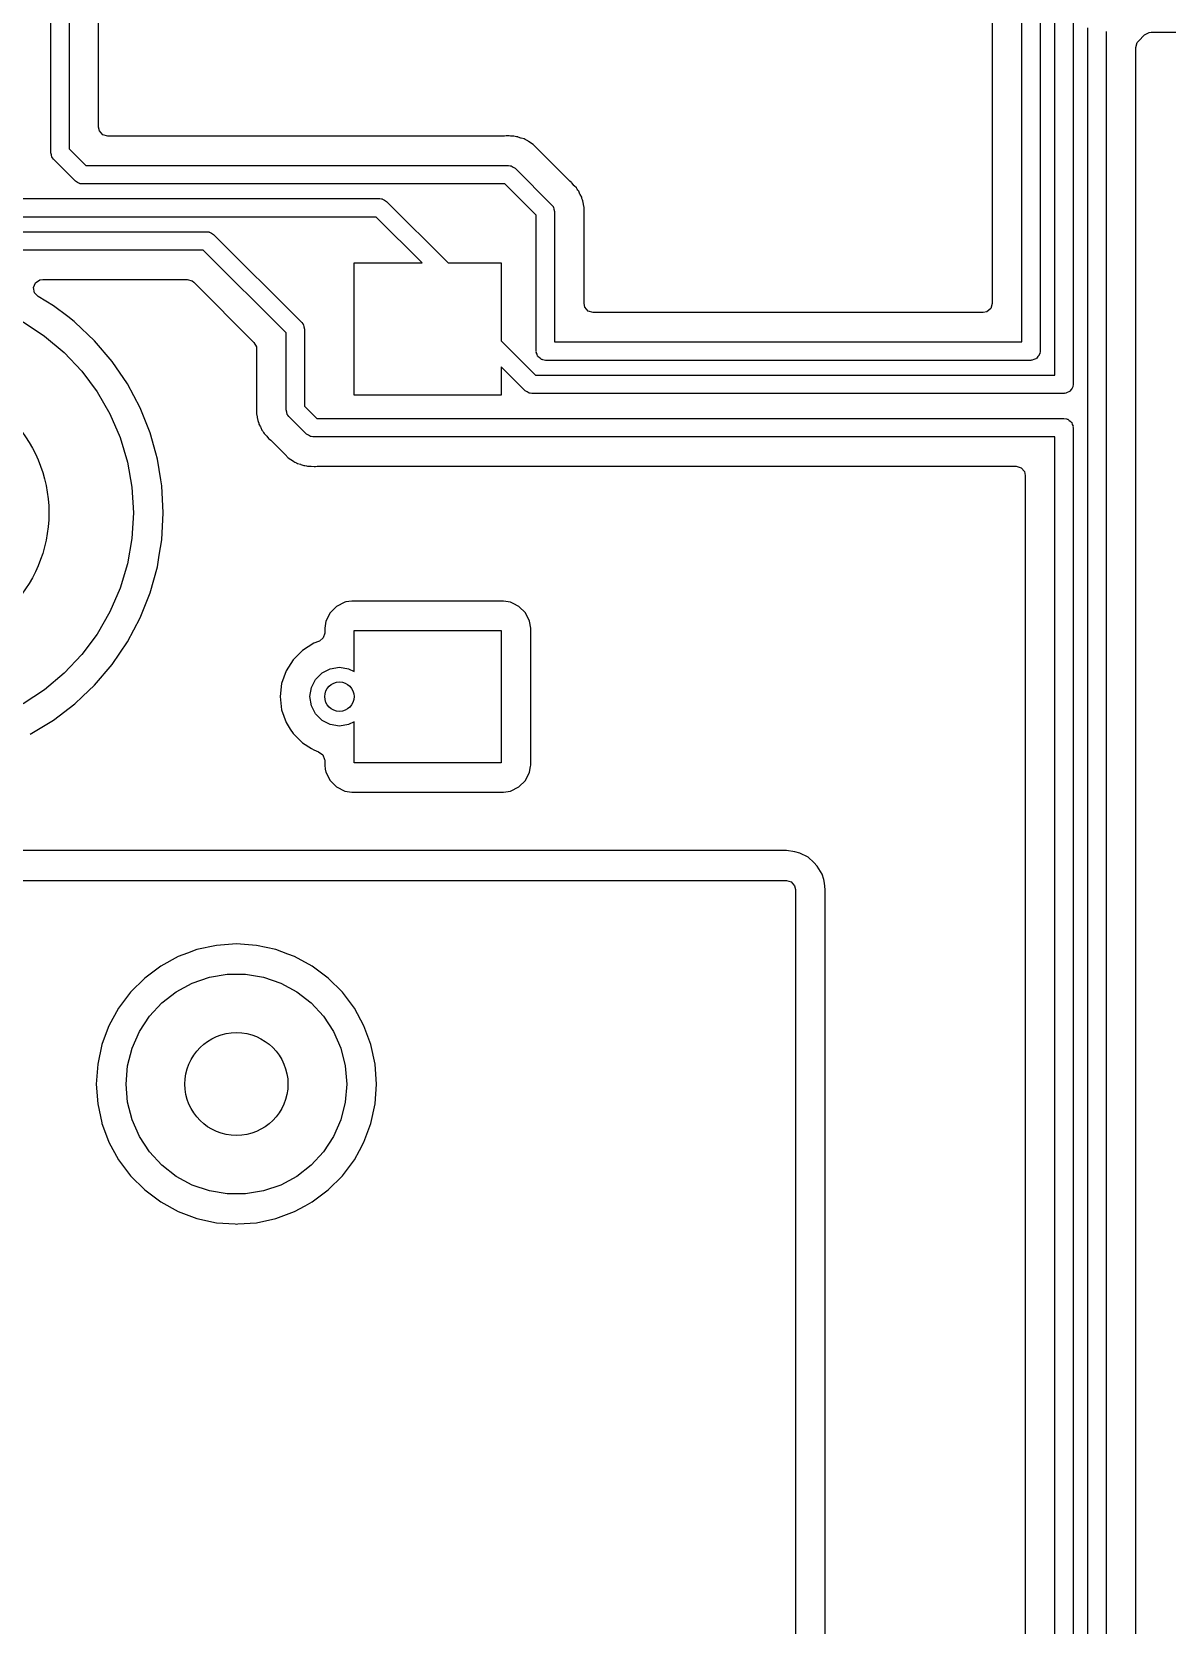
# Model space of a CAD drawing. Extents: x 0.71 to 7.56, y -5.16 to -0.79.
# Drawn here: x 1.245 to 1.852, y -3.234 to -2.38 of the extents above; entities that cross this region are included whole.
import ezdxf

# ---------------------------------------------------------------- set-up
doc = ezdxf.new("R2010")
doc.units = 0
doc.header["$MEASUREMENT"] = 0
doc.layers.add('BLACK', color=7, linetype='CONTINUOUS')

msp = doc.modelspace()

# ---------------------------------------------------------------- linework, layer by layer
at = {"layer": 'BLACK', "linetype": 'CONTINUOUS'}
for p, q in [((1.25492, -2.44488), (1.25492, -2.2692)), ((1.26476, -2.26716), (1.26476, -2.44284)), ((1.28053, -2.43112), (1.28053, -2.26751)), ((1.75884, -2.36043), (1.75884, -2.52561)), ((1.77461, -2.54626), (1.77461, -2.36328)), ((1.78445, -2.36392), (1.78445, -2.55118)), ((1.79232, -2.56398), (1.79232, -2.37061)), ((1.80217, -2.37265), (1.80217, -2.5689)), ((1.81004, -3.91392), (1.81004, -2.37795)), ((1.81988, -2.37999), (1.81988, -3.91596)), ((1.84041, -2.38176), (1.84282, -2.38045)), ((1.84282, -2.38045), (1.84386, -2.38033)), ((1.84386, -2.38033), (2.15527, -2.38033)), ((1.83565, -2.38854), (1.83642, -2.38591)), ((1.83565, -3.79531), (1.83565, -2.38854)), ((1.83642, -2.38591), (1.83708, -2.38509)), ((1.83708, -2.38509), (1.84041, -2.38176)), ((1.28097, -2.43315), (1.28053, -2.43112)), ((1.28277, -2.43523), (1.28097, -2.43315)), ((1.28541, -2.436), (1.28277, -2.43523)), ((1.49781, -2.436), (1.28541, -2.436)), ((1.49864, -2.43593), (1.49781, -2.436)), ((1.49892, -2.43588), (1.49864, -2.43593)), ((1.49929, -2.43582), (1.49892, -2.43588)), ((1.50023, -2.43592), (1.49929, -2.43582)), ((1.49929, -2.43582), (1.49929, -2.43582)), ((1.50094, -2.43599), (1.50023, -2.43592)), ((1.50119, -2.436), (1.50094, -2.43599)), ((1.50284, -2.436), (1.50119, -2.436)), ((1.50347, -2.43618), (1.50284, -2.436)), ((1.50284, -2.436), (1.50284, -2.436)), ((1.50429, -2.43634), (1.50347, -2.43618)), ((1.50494, -2.4364), (1.50429, -2.43634)), ((1.50516, -2.43649), (1.50494, -2.4364)), ((1.50494, -2.4364), (1.50494, -2.4364)), ((1.50494, -2.4364), (1.50494, -2.4364)), ((1.50649, -2.43701), (1.50516, -2.43649)), ((1.50672, -2.43709), (1.50649, -2.43701)), ((1.50832, -2.43754), (1.50672, -2.43709)), ((1.50888, -2.43788), (1.50832, -2.43754)), ((1.50963, -2.43825), (1.50888, -2.43788)), ((1.5099, -2.43836), (1.50963, -2.43825)), ((1.51024, -2.43849), (1.5099, -2.43836)), ((1.51071, -2.43885), (1.51024, -2.43849)), ((1.51156, -2.43949), (1.51071, -2.43885)), ((1.51176, -2.43963), (1.51156, -2.43949)), ((1.51318, -2.44049), (1.51176, -2.43963)), ((1.51488, -2.44231), (1.51318, -2.44049)), ((1.25526, -2.44605), (1.25492, -2.44488)), ((1.25552, -2.44724), (1.25526, -2.44605)), ((1.25567, -2.44744), (1.25552, -2.44724)), ((1.2557, -2.44754), (1.25567, -2.44744)), ((1.25584, -2.44766), (1.2557, -2.44754)), ((1.25636, -2.44836), (1.25584, -2.44766)), ((1.26817, -2.46017), (1.25636, -2.44836)), ((1.26476, -2.44284), (1.27369, -2.45177)), ((1.53277, -2.4602), (1.51488, -2.44231)), ((1.27369, -2.45177), (1.5, -2.45177)), ((1.5, -2.45177), (1.50087, -2.4519)), ((1.50087, -2.4519), (1.50105, -2.45188)), ((1.50105, -2.45188), (1.50114, -2.45194)), ((1.50114, -2.45194), (1.50139, -2.45197)), ((1.50139, -2.45197), (1.50241, -2.45263)), ((1.50241, -2.45263), (1.50348, -2.45321)), ((1.50348, -2.45321), (1.52316, -2.4729)), ((1.26924, -2.46076), (1.26817, -2.46017)), ((1.27027, -2.46141), (1.26924, -2.46076)), ((1.27051, -2.46145), (1.27027, -2.46141)), ((1.27061, -2.4615), (1.27051, -2.46145)), ((1.27078, -2.46149), (1.27061, -2.4615)), ((1.27165, -2.46161), (1.27078, -2.46149)), ((1.49796, -2.46161), (1.27165, -2.46161)), ((1.51476, -2.47842), (1.49796, -2.46161)), ((1.5334, -2.46074), (1.53277, -2.4602)), ((1.53369, -2.46094), (1.5334, -2.46074)), ((1.53394, -2.46112), (1.53369, -2.46094)), ((1.53499, -2.4624), (1.53394, -2.46112)), ((1.53515, -2.46259), (1.53499, -2.4624)), ((1.53633, -2.46376), (1.53515, -2.46259)), ((1.53665, -2.46433), (1.53633, -2.46376)), ((1.53633, -2.46376), (1.53633, -2.46376)), ((1.53711, -2.46502), (1.53665, -2.46433)), ((1.53753, -2.46553), (1.53711, -2.46502)), ((1.53819, -2.46705), (1.53753, -2.46553)), ((1.53753, -2.46553), (1.53753, -2.46553)), ((0.970472, -2.46949), (1.4311, -2.46949)), ((1.4311, -2.46949), (1.43197, -2.46961)), ((1.43197, -2.46961), (1.43215, -2.4696)), ((1.43215, -2.4696), (1.43224, -2.46965)), ((1.43224, -2.46965), (1.43249, -2.46969)), ((1.43249, -2.46969), (1.43351, -2.47035)), ((1.43351, -2.47035), (1.43458, -2.47093)), ((1.43458, -2.47093), (1.46759, -2.50394)), ((1.52316, -2.4729), (1.52369, -2.4736)), ((1.52369, -2.4736), (1.52383, -2.47372)), ((1.52383, -2.47372), (1.52386, -2.47382)), ((1.52386, -2.47382), (1.524, -2.47402)), ((1.524, -2.47402), (1.52426, -2.47521)), ((1.5383, -2.46727), (1.53819, -2.46705)), ((1.53911, -2.46872), (1.5383, -2.46727)), ((1.53927, -2.46935), (1.53911, -2.46872)), ((1.53911, -2.46872), (1.53911, -2.46872)), ((1.53953, -2.47014), (1.53927, -2.46935)), ((1.53979, -2.47074), (1.53953, -2.47014)), ((1.54002, -2.47239), (1.53979, -2.47074)), ((1.54007, -2.47263), (1.54002, -2.47239)), ((1.54046, -2.47424), (1.54007, -2.47263)), ((1.54039, -2.47618), (1.54046, -2.47424)), ((1.42906, -2.47933), (0.972511, -2.47933)), ((1.45367, -2.50394), (1.42906, -2.47933)), ((1.51476, -2.55118), (1.51476, -2.47842)), ((1.52426, -2.47521), (1.52461, -2.47638)), ((1.52461, -2.47638), (1.52461, -2.54626)), ((1.54037, -2.47673), (1.54039, -2.47618)), ((1.54037, -2.52561), (1.54037, -2.47673)), ((0.992126, -2.4872), (1.33858, -2.4872)), ((1.33858, -2.4872), (1.33945, -2.48733)), ((1.33945, -2.48733), (1.33963, -2.48732)), ((1.33963, -2.48732), (1.33972, -2.48737)), ((1.33972, -2.48737), (1.33997, -2.4874)), ((1.33997, -2.4874), (1.34099, -2.48806)), ((1.34099, -2.48806), (1.34206, -2.48865)), ((1.34206, -2.48865), (1.38931, -2.53589)), ((1.33654, -2.49705), (0.994164, -2.49705)), ((1.38091, -2.54141), (1.33654, -2.49705)), ((1.41732, -2.5748), (1.41732, -2.50394)), ((1.41732, -2.50394), (1.45367, -2.50394)), ((1.46759, -2.50394), (1.49606, -2.50394)), ((1.49606, -2.50394), (1.49606, -2.54565)), ((1.24579, -2.51715), (1.24686, -2.51461)), ((1.24627, -2.51986), (1.24579, -2.51715)), ((1.24686, -2.51461), (1.24913, -2.51306)), ((1.24913, -2.51306), (1.25064, -2.51281)), ((1.25064, -2.51281), (1.32799, -2.51281)), ((1.32799, -2.51281), (1.33063, -2.51359)), ((1.33063, -2.51359), (1.33144, -2.51424)), ((1.33144, -2.51424), (1.36371, -2.54651)), ((1.24813, -2.52188), (1.24627, -2.51986)), ((1.25634, -2.52682), (1.24813, -2.52188)), ((1.54082, -2.52764), (1.54037, -2.52561)), ((1.75884, -2.52561), (1.75806, -2.52825)), ((1.26401, -2.53265), (1.25634, -2.52682)), ((1.2674, -2.53523), (1.26401, -2.53265)), ((1.54262, -2.52972), (1.54082, -2.52764)), ((1.54526, -2.53049), (1.54262, -2.52972)), ((1.75396, -2.53049), (1.54526, -2.53049)), ((1.75598, -2.53005), (1.75396, -2.53049)), ((1.75806, -2.52825), (1.75598, -2.53005)), ((1.24016, -2.53551), (1.25163, -2.54306)), ((1.2679, -2.53561), (1.2674, -2.53523)), ((1.27844, -2.54559), (1.2679, -2.53561)), ((1.38091, -2.58268), (1.38091, -2.54141)), ((1.38931, -2.53589), (1.38983, -2.53659)), ((1.38983, -2.53659), (1.38997, -2.53671)), ((1.38997, -2.53671), (1.39, -2.53681)), ((1.39, -2.53681), (1.39015, -2.53701)), ((1.39015, -2.53701), (1.3904, -2.5382)), ((1.3904, -2.5382), (1.39075, -2.53937)), ((1.39075, -2.53937), (1.39075, -2.58064)), ((1.25163, -2.54306), (1.26215, -2.55188)), ((1.28784, -2.55666), (1.27844, -2.54559)), ((1.36371, -2.54651), (1.36503, -2.54892)), ((1.36503, -2.54892), (1.36514, -2.54996)), ((1.36514, -2.54996), (1.36514, -2.58232)), ((1.49606, -2.54565), (1.51439, -2.56398)), ((1.51486, -2.55153), (1.51476, -2.55118)), ((1.52461, -2.54626), (1.77461, -2.54626)), ((1.78445, -2.55118), (1.78425, -2.55257)), ((1.26215, -2.55188), (1.27158, -2.56188)), ((1.29599, -2.56867), (1.28784, -2.55666)), ((1.50887, -2.57238), (1.49606, -2.55957)), ((1.49606, -2.55957), (1.49606, -2.5748)), ((1.51481, -2.55188), (1.51486, -2.55153)), ((1.51525, -2.55284), (1.51481, -2.55188)), ((1.51554, -2.55384), (1.51525, -2.55284)), ((1.51582, -2.55408), (1.51554, -2.55384)), ((1.51597, -2.5544), (1.51582, -2.55408)), ((1.51685, -2.55497), (1.51597, -2.5544)), ((1.51764, -2.55566), (1.51685, -2.55497)), ((1.518, -2.55571), (1.51764, -2.55566)), ((1.5183, -2.5559), (1.518, -2.55571)), ((1.51969, -2.5561), (1.5183, -2.5559)), ((1.77953, -2.5561), (1.51969, -2.5561)), ((1.77987, -2.556), (1.77953, -2.5561)), ((1.78023, -2.55605), (1.77987, -2.556)), ((1.78118, -2.55562), (1.78023, -2.55605)), ((1.78219, -2.55532), (1.78118, -2.55562)), ((1.78242, -2.55505), (1.78219, -2.55532)), ((1.78275, -2.5549), (1.78242, -2.55505)), ((1.78332, -2.55402), (1.78275, -2.5549)), ((1.784, -2.55323), (1.78332, -2.55402)), ((1.78406, -2.55287), (1.784, -2.55323)), ((1.78425, -2.55257), (1.78406, -2.55287)), ((1.27158, -2.56188), (1.27978, -2.57289)), ((1.51439, -2.56398), (1.79232, -2.56398)), ((1.27978, -2.57289), (1.28665, -2.58479)), ((1.30279, -2.5815), (1.29599, -2.56867)), ((1.49606, -2.5748), (1.41732, -2.5748)), ((1.50994, -2.57296), (1.50887, -2.57238)), ((1.51096, -2.57362), (1.50994, -2.57296)), ((1.51121, -2.57365), (1.51096, -2.57362)), ((1.5113, -2.57371), (1.51121, -2.57365)), ((1.51148, -2.57369), (1.5113, -2.57371)), ((1.51235, -2.57382), (1.51148, -2.57369)), ((1.79724, -2.57382), (1.51235, -2.57382)), ((1.79759, -2.57372), (1.79724, -2.57382)), ((1.79794, -2.57377), (1.79759, -2.57372)), ((1.7989, -2.57333), (1.79794, -2.57377)), ((1.7999, -2.57304), (1.7989, -2.57333)), ((1.80014, -2.57277), (1.7999, -2.57304)), ((1.80047, -2.57262), (1.80014, -2.57277)), ((1.80103, -2.57173), (1.80047, -2.57262)), ((1.80172, -2.57094), (1.80103, -2.57173)), ((1.80177, -2.57059), (1.80172, -2.57094)), ((1.80197, -2.57028), (1.80177, -2.57059)), ((1.80217, -2.5689), (1.80197, -2.57028)), ((1.28665, -2.58479), (1.29209, -2.5974)), ((1.30816, -2.59499), (1.30279, -2.5815)), ((1.36514, -2.58232), (1.36505, -2.58481)), ((1.36505, -2.58481), (1.36545, -2.58642)), ((1.38125, -2.58385), (1.38091, -2.58268)), ((1.38151, -2.58504), (1.38125, -2.58385)), ((1.38166, -2.58523), (1.38151, -2.58504)), ((1.38169, -2.58534), (1.38166, -2.58523)), ((1.38182, -2.58545), (1.38169, -2.58534)), ((1.38235, -2.58616), (1.38182, -2.58545)), ((1.39075, -2.58064), (1.39731, -2.5872)), ((1.36545, -2.58642), (1.36549, -2.58667)), ((1.36549, -2.58667), (1.36572, -2.58831)), ((1.36572, -2.58831), (1.36598, -2.58891)), ((1.36598, -2.58891), (1.36624, -2.5897)), ((1.36624, -2.5897), (1.3664, -2.59034)), ((1.3664, -2.59034), (1.3664, -2.59034)), ((1.3664, -2.59034), (1.36721, -2.59178)), ((1.36721, -2.59178), (1.36732, -2.59201)), ((1.36732, -2.59201), (1.36798, -2.59353)), ((1.36798, -2.59353), (1.3684, -2.59404)), ((1.3684, -2.59404), (1.36887, -2.59472)), ((1.3918, -2.59561), (1.38235, -2.58616)), ((1.39731, -2.5872), (1.79724, -2.5872)), ((1.79724, -2.5872), (1.79863, -2.5874)), ((1.79863, -2.5874), (1.79893, -2.5876)), ((1.79893, -2.5876), (1.79929, -2.58765)), ((1.79929, -2.58765), (1.80008, -2.58834)), ((1.80008, -2.58834), (1.80096, -2.5889)), ((1.80096, -2.5889), (1.80111, -2.58923)), ((1.80111, -2.58923), (1.80138, -2.58947)), ((1.80138, -2.58947), (1.80168, -2.59047)), ((1.80168, -2.59047), (1.80212, -2.59143)), ((1.80212, -2.59143), (1.80206, -2.59178)), ((1.80206, -2.59178), (1.80217, -2.59213)), ((1.80217, -2.59213), (1.80217, -3.89331)), ((1.29209, -2.5974), (1.29603, -2.61056)), ((1.31117, -2.60584), (1.30816, -2.59499)), ((1.30816, -2.59499), (1.30816, -2.59499)), ((1.30816, -2.59499), (1.30816, -2.59499)), ((1.30816, -2.59499), (1.30816, -2.59499)), ((1.36887, -2.59472), (1.36919, -2.5953)), ((1.36919, -2.5953), (1.37036, -2.59647)), ((1.37036, -2.59647), (1.37053, -2.59665)), ((1.37053, -2.59665), (1.37157, -2.59794)), ((1.37157, -2.59794), (1.37157, -2.59794)), ((1.37157, -2.59794), (1.37157, -2.59794)), ((1.37157, -2.59794), (1.37211, -2.59832)), ((1.37211, -2.59832), (1.37274, -2.59885)), ((1.37274, -2.59885), (1.37677, -2.60288)), ((1.39286, -2.59619), (1.3918, -2.59561)), ((1.39389, -2.59685), (1.39286, -2.59619)), ((1.39414, -2.59688), (1.39389, -2.59685)), ((1.39423, -2.59693), (1.39414, -2.59688)), ((1.39441, -2.59692), (1.39423, -2.59693)), ((1.39528, -2.59705), (1.39441, -2.59692)), ((1.79232, -2.59705), (1.39528, -2.59705)), ((1.79232, -3.89117), (1.79232, -2.59705)), ((1.29603, -2.61056), (1.29841, -2.62408)), ((1.31204, -2.60897), (1.31117, -2.60584)), ((1.31387, -2.6201), (1.31204, -2.60897)), ((1.31204, -2.60897), (1.31204, -2.60897)), ((1.31204, -2.60897), (1.31204, -2.60897)), ((1.37677, -2.60288), (1.3804, -2.60651)), ((1.3804, -2.60651), (1.3821, -2.60833)), ((1.3821, -2.60833), (1.38351, -2.60919)), ((1.38351, -2.60919), (1.38372, -2.60933)), ((1.38372, -2.60933), (1.38504, -2.61033)), ((1.38504, -2.61033), (1.38565, -2.61057)), ((1.38565, -2.61057), (1.3864, -2.61094)), ((1.3864, -2.61094), (1.38696, -2.61128)), ((1.38696, -2.61128), (1.38696, -2.61128)), ((1.38696, -2.61128), (1.38696, -2.61128)), ((1.38696, -2.61128), (1.38855, -2.61173)), ((1.38855, -2.61173), (1.38879, -2.61181)), ((1.38879, -2.61181), (1.39033, -2.61242)), ((1.39033, -2.61242), (1.39055, -2.61244)), ((1.39055, -2.61244), (1.39098, -2.61248)), ((1.39098, -2.61248), (1.3918, -2.61264)), ((1.3918, -2.61264), (1.39243, -2.61281)), ((1.39243, -2.61281), (1.39409, -2.61281)), ((1.39409, -2.61281), (1.39434, -2.61283)), ((1.39434, -2.61283), (1.39599, -2.613)), ((1.39599, -2.613), (1.39663, -2.61289)), ((1.39663, -2.61289), (1.39746, -2.61281)), ((1.39746, -2.61281), (1.77167, -2.61281)), ((1.77167, -2.61281), (1.77431, -2.61359)), ((1.77431, -2.61359), (1.77611, -2.61567)), ((1.77611, -2.61567), (1.77656, -2.6177)), ((1.77656, -2.6177), (1.77656, -3.87137)), ((1.29841, -2.62408), (1.29921, -2.6378)), ((1.31439, -2.6233), (1.31387, -2.6201)), ((1.31518, -2.6378), (1.31439, -2.6233)), ((1.29921, -2.6378), (1.29841, -2.65151)), ((1.31439, -2.65229), (1.31518, -2.6378)), ((1.29841, -2.65151), (1.29603, -2.66503)), ((1.31305, -2.66045), (1.31439, -2.65229)), ((1.31439, -2.65229), (1.31439, -2.65229)), ((1.31439, -2.65229), (1.31439, -2.65229)), ((1.31204, -2.66662), (1.31305, -2.66045)), ((1.29603, -2.66503), (1.29209, -2.67819)), ((1.30816, -2.68061), (1.31204, -2.66662)), ((1.29209, -2.67819), (1.28665, -2.6908)), ((1.30279, -2.69409), (1.30816, -2.68061)), ((1.40794, -2.68787), (1.40441, -2.6914)), ((1.41239, -2.6856), (1.40794, -2.68787)), ((1.40794, -2.68787), (1.40794, -2.68787)), ((1.40794, -2.68787), (1.40794, -2.68787)), ((1.41289, -2.68552), (1.41239, -2.6856)), ((1.41608, -2.68502), (1.41289, -2.68552)), ((1.4973, -2.68502), (1.41608, -2.68502)), ((1.501, -2.6856), (1.4973, -2.68502)), ((1.50242, -2.68633), (1.501, -2.6856)), ((1.50545, -2.68787), (1.50242, -2.68633)), ((1.50898, -2.6914), (1.50545, -2.68787)), ((1.50545, -2.68787), (1.50545, -2.68787)), ((1.50545, -2.68787), (1.50545, -2.68787)), ((1.28665, -2.6908), (1.27978, -2.7027)), ((1.29599, -2.70692), (1.30279, -2.69409)), ((1.40214, -2.69585), (1.40156, -2.69955)), ((1.40441, -2.6914), (1.40214, -2.69585)), ((1.40441, -2.6914), (1.40441, -2.6914)), ((1.51125, -2.69585), (1.50898, -2.6914)), ((1.50898, -2.6914), (1.50898, -2.6914)), ((1.50898, -2.6914), (1.50898, -2.6914)), ((1.51183, -2.69955), (1.51125, -2.69585)), ((1.27978, -2.7027), (1.27158, -2.71372)), ((1.40078, -2.70477), (1.3987, -2.70657)), ((1.40156, -2.70213), (1.40078, -2.70477)), ((1.40156, -2.69955), (1.40156, -2.70213)), ((1.41732, -2.72278), (1.41732, -2.70079)), ((1.41732, -2.70079), (1.49606, -2.70079)), ((1.49606, -2.70079), (1.49606, -2.77165)), ((1.51183, -2.77289), (1.51183, -2.69955)), ((1.28784, -2.71893), (1.29599, -2.70692)), ((1.38967, -2.71142), (1.38465, -2.71645)), ((1.39569, -2.70765), (1.38967, -2.71142)), ((1.39829, -2.70674), (1.39569, -2.70765)), ((1.39569, -2.70765), (1.39569, -2.70765)), ((1.3987, -2.70657), (1.39829, -2.70674)), ((1.27158, -2.71372), (1.26215, -2.72371)), ((1.27844, -2.73), (1.28784, -2.71893)), ((1.38465, -2.71645), (1.38087, -2.72246)), ((1.40019, -2.72348), (1.40458, -2.72124)), ((1.40458, -2.72124), (1.40945, -2.72047)), ((1.40945, -2.72047), (1.41432, -2.72124)), ((1.41432, -2.72124), (1.41732, -2.72278)), ((1.26215, -2.72371), (1.25163, -2.73253)), ((1.27187, -2.73622), (1.27844, -2.73)), ((1.37853, -2.72916), (1.37773, -2.73622)), ((1.38087, -2.72246), (1.37853, -2.72916)), ((1.37853, -2.72916), (1.37853, -2.72916)), ((1.39447, -2.73135), (1.39671, -2.72696)), ((1.39671, -2.72696), (1.40019, -2.72348)), ((1.25163, -2.73253), (1.24016, -2.74008)), ((1.2679, -2.73998), (1.27187, -2.73622)), ((1.37773, -2.73622), (1.37773, -2.73622)), ((1.37773, -2.73622), (1.37853, -2.74328)), ((1.3937, -2.73622), (1.39447, -2.73135)), ((1.39447, -2.74109), (1.3937, -2.73622)), ((1.25634, -2.74877), (1.2679, -2.73998)), ((1.37853, -2.74328), (1.37853, -2.74328)), ((1.37853, -2.74328), (1.38087, -2.74998)), ((1.39671, -2.74548), (1.39447, -2.74109)), ((1.40019, -2.74896), (1.39671, -2.74548)), ((1.2439, -2.75625), (1.25634, -2.74877)), ((1.38087, -2.74998), (1.38315, -2.7536)), ((1.38315, -2.7536), (1.38465, -2.75599)), ((1.38465, -2.75599), (1.38967, -2.76102)), ((1.40458, -2.7512), (1.40019, -2.74896)), ((1.40945, -2.75197), (1.40458, -2.7512)), ((1.41432, -2.7512), (1.40945, -2.75197)), ((1.41732, -2.74967), (1.41432, -2.7512)), ((1.41732, -2.77165), (1.41732, -2.74967)), ((1.38967, -2.76102), (1.39446, -2.76402)), ((1.39446, -2.76402), (1.39569, -2.76479)), ((1.39569, -2.76479), (1.39829, -2.7657)), ((1.39829, -2.7657), (1.40052, -2.76731)), ((1.40052, -2.76731), (1.40153, -2.76986)), ((1.40153, -2.76986), (1.40156, -2.77031)), ((1.40156, -2.77031), (1.40156, -2.77289)), ((1.40156, -2.77289), (1.4019, -2.77505)), ((1.49606, -2.77165), (1.41732, -2.77165)), ((1.51173, -2.77354), (1.51183, -2.77289)), ((1.4019, -2.77505), (1.40214, -2.77659)), ((1.40214, -2.77659), (1.40441, -2.78104)), ((1.40441, -2.78104), (1.40441, -2.78104)), ((1.40441, -2.78104), (1.40441, -2.78104)), ((1.40441, -2.78104), (1.40794, -2.78457)), ((1.50545, -2.78457), (1.50898, -2.78104)), ((1.50898, -2.78104), (1.51125, -2.77659)), ((1.51125, -2.77659), (1.51173, -2.77354)), ((1.51125, -2.77659), (1.51125, -2.77659)), ((1.51125, -2.77659), (1.51125, -2.77659)), ((1.40794, -2.78457), (1.40794, -2.78457)), ((1.40794, -2.78457), (1.40794, -2.78457)), ((1.40794, -2.78457), (1.41239, -2.78684)), ((1.41239, -2.78684), (1.41239, -2.78684)), ((1.41239, -2.78684), (1.41608, -2.78742)), ((1.41608, -2.78742), (1.41608, -2.78742)), ((1.41608, -2.78742), (1.4973, -2.78742)), ((1.4973, -2.78742), (1.501, -2.78684)), ((1.501, -2.78684), (1.50545, -2.78457)), ((1.64866, -2.81868), (0.831654, -2.81868)), ((1.65316, -2.81933), (1.64866, -2.81868)), ((1.6558, -2.8201), (1.65316, -2.81933)), ((1.65316, -2.81933), (1.65316, -2.81933)), ((1.66031, -2.82224), (1.6558, -2.8201)), ((1.66337, -2.82497), (1.66031, -2.82224)), ((1.66031, -2.82224), (1.66031, -2.82224)), ((1.66031, -2.82224), (1.66031, -2.82224)), ((1.66517, -2.82704), (1.66337, -2.82497)), ((1.66337, -2.82497), (1.66337, -2.82497)), ((1.66337, -2.82497), (1.66337, -2.82497)), ((1.66517, -2.82705), (1.66517, -2.82704)), ((1.66517, -2.82704), (1.66517, -2.82704)), ((1.66781, -2.83129), (1.66517, -2.82705)), ((1.6687, -2.83411), (1.66781, -2.83129)), ((0.831654, -2.83465), (1.64866, -2.83465)), ((1.64866, -2.83465), (1.6513, -2.83542)), ((1.6513, -2.83542), (1.6531, -2.8375)), ((1.6531, -2.8375), (1.65354, -2.83953)), ((1.65354, -2.83953), (1.65354, -3.41144)), ((1.66914, -2.83613), (1.6687, -2.83411)), ((1.66951, -2.83953), (1.66914, -2.83613)), ((1.66951, -3.41144), (1.66951, -2.83953)), ((1.32317, -2.87547), (1.31378, -2.88059)), ((1.32818, -2.8736), (1.32317, -2.87547)), ((1.3332, -2.87173), (1.32818, -2.8736)), ((1.34365, -2.86945), (1.3332, -2.87173)), ((1.3332, -2.87173), (1.3332, -2.87173)), ((1.3332, -2.87173), (1.3332, -2.87173)), ((1.34366, -2.86945), (1.34365, -2.86945)), ((1.35433, -2.86869), (1.34366, -2.86945)), ((1.36501, -2.86945), (1.35433, -2.86869)), ((1.35433, -2.86869), (1.35433, -2.86869)), ((1.37546, -2.87173), (1.36501, -2.86945)), ((1.36501, -2.86945), (1.36501, -2.86945)), ((1.38179, -2.87408), (1.37546, -2.87173)), ((1.37546, -2.87173), (1.37546, -2.87173)), ((1.37546, -2.87173), (1.37546, -2.87173)), ((1.38549, -2.87547), (1.38179, -2.87408)), ((1.39489, -2.88059), (1.38549, -2.87547)), ((1.38549, -2.87547), (1.38549, -2.87547)), ((1.31378, -2.88059), (1.30521, -2.88701)), ((1.31378, -2.88059), (1.31378, -2.88059)), ((1.39489, -2.8806), (1.39489, -2.88059)), ((1.39489, -2.88059), (1.39489, -2.88059)), ((1.40345, -2.88701), (1.39489, -2.8806)), ((1.30521, -2.88701), (1.29764, -2.89458)), ((1.30521, -2.88701), (1.30521, -2.88701)), ((1.32203, -2.89426), (1.33061, -2.88962)), ((1.33061, -2.88962), (1.33983, -2.88645)), ((1.33983, -2.88645), (1.34945, -2.88485)), ((1.34945, -2.88485), (1.35921, -2.88485)), ((1.35921, -2.88485), (1.36883, -2.88645)), ((1.36883, -2.88645), (1.37805, -2.88962)), ((1.37805, -2.88962), (1.38663, -2.89426)), ((1.41102, -2.89458), (1.40345, -2.88701)), ((1.40345, -2.88701), (1.40345, -2.88701)), ((1.40345, -2.88701), (1.40345, -2.88701)), ((1.29764, -2.89458), (1.29122, -2.90315)), ((1.29764, -2.89458), (1.29764, -2.89458)), ((1.30773, -2.90743), (1.31433, -2.90025)), ((1.31433, -2.90025), (1.32203, -2.89426)), ((1.38663, -2.89426), (1.39433, -2.90025)), ((1.39433, -2.90025), (1.40093, -2.90743)), ((1.41744, -2.90315), (1.41102, -2.89458)), ((1.41102, -2.89458), (1.41102, -2.89458)), ((1.41102, -2.89458), (1.41102, -2.89458)), ((1.29122, -2.90315), (1.2861, -2.91254)), ((1.29122, -2.90315), (1.29122, -2.90315)), ((1.30239, -2.91559), (1.30773, -2.90743)), ((1.40093, -2.90743), (1.40627, -2.91559)), ((1.42257, -2.91254), (1.41744, -2.90315)), ((1.41744, -2.90315), (1.41744, -2.90315)), ((1.41744, -2.90315), (1.41744, -2.90315)), ((1.28521, -2.91491), (1.28236, -2.92257)), ((1.2861, -2.91254), (1.28521, -2.91491)), ((1.29848, -2.92453), (1.30239, -2.91559)), ((1.40627, -2.91559), (1.41019, -2.92453)), ((1.42631, -2.92257), (1.42257, -2.91254)), ((1.42257, -2.91254), (1.42257, -2.91254)), ((1.42257, -2.91254), (1.42257, -2.91254)), ((1.28236, -2.92257), (1.28008, -2.93302)), ((1.28236, -2.92257), (1.28236, -2.92257)), ((1.28236, -2.92257), (1.28236, -2.92257)), ((1.29608, -2.93398), (1.29848, -2.92453)), ((1.41019, -2.92453), (1.41258, -2.93398)), ((1.42858, -2.93303), (1.42631, -2.92257)), ((1.28008, -2.93303), (1.27932, -2.9437)), ((1.28008, -2.93302), (1.28008, -2.93303)), ((1.29528, -2.9437), (1.29608, -2.93398)), ((1.41258, -2.93398), (1.41339, -2.9437)), ((1.42934, -2.9437), (1.42858, -2.93303)), ((1.27932, -2.9437), (1.27932, -2.9437)), ((1.27932, -2.9437), (1.28008, -2.95438)), ((1.29608, -2.95342), (1.29528, -2.9437)), ((1.41339, -2.9437), (1.41258, -2.95342)), ((1.42858, -2.95438), (1.42934, -2.9437)), ((1.28008, -2.95438), (1.28008, -2.95438)), ((1.28008, -2.95438), (1.28228, -2.96451)), ((1.29848, -2.96288), (1.29608, -2.95342)), ((1.41258, -2.95342), (1.41019, -2.96288)), ((1.42631, -2.96483), (1.42858, -2.95438)), ((1.28228, -2.96451), (1.28236, -2.96483)), ((1.28236, -2.96483), (1.28483, -2.97147)), ((1.30239, -2.97181), (1.29848, -2.96288)), ((1.41019, -2.96288), (1.40627, -2.97181)), ((1.42257, -2.97486), (1.42631, -2.96483)), ((1.28483, -2.97147), (1.2861, -2.97486)), ((1.2861, -2.97486), (1.29122, -2.98426)), ((1.30773, -2.97997), (1.30239, -2.97181)), ((1.40627, -2.97181), (1.40093, -2.97997)), ((1.42016, -2.97928), (1.42257, -2.97486)), ((1.42257, -2.97486), (1.42257, -2.97486)), ((1.42257, -2.97486), (1.42257, -2.97486)), ((1.29122, -2.98426), (1.29122, -2.98426)), ((1.29122, -2.98426), (1.29122, -2.98426)), ((1.29122, -2.98426), (1.29764, -2.99282)), ((1.31433, -2.98715), (1.30773, -2.97997)), ((1.40093, -2.97997), (1.39433, -2.98715)), ((1.41102, -2.99282), (1.41744, -2.98426)), ((1.41744, -2.98426), (1.42016, -2.97928)), ((1.29764, -2.99282), (1.29764, -2.99282)), ((1.29764, -2.99282), (1.29764, -2.99282)), ((1.29764, -2.99282), (1.30521, -3.00039)), ((1.32203, -2.99314), (1.31433, -2.98715)), ((1.33061, -2.99778), (1.32203, -2.99314)), ((1.38663, -2.99314), (1.37805, -2.99778)), ((1.39433, -2.98715), (1.38663, -2.99314)), ((1.40345, -3.00039), (1.41102, -2.99282)), ((1.30521, -3.00039), (1.30521, -3.00039)), ((1.30521, -3.00039), (1.30521, -3.00039)), ((1.30521, -3.00039), (1.31378, -3.00681)), ((1.33983, -3.00095), (1.33061, -2.99778)), ((1.34945, -3.00255), (1.33983, -3.00095)), ((1.35921, -3.00255), (1.34945, -3.00255)), ((1.36883, -3.00095), (1.35921, -3.00255)), ((1.37805, -2.99778), (1.36883, -3.00095)), ((1.39489, -3.00681), (1.40345, -3.00039)), ((1.31378, -3.00681), (1.31378, -3.00681)), ((1.31378, -3.00681), (1.31378, -3.00681)), ((1.31378, -3.00681), (1.32317, -3.01194)), ((1.32317, -3.01194), (1.32317, -3.01194)), ((1.32317, -3.01194), (1.32317, -3.01194)), ((1.32317, -3.01194), (1.32317, -3.01194)), ((1.32317, -3.01194), (1.3332, -3.01568)), ((1.37546, -3.01568), (1.38549, -3.01194)), ((1.38549, -3.01194), (1.39113, -3.00886)), ((1.38549, -3.01194), (1.38549, -3.01194)), ((1.38549, -3.01194), (1.38549, -3.01194)), ((1.39113, -3.00886), (1.39489, -3.00681)), ((1.3332, -3.01568), (1.34366, -3.01795)), ((1.34366, -3.01795), (1.35357, -3.01866)), ((1.35357, -3.01866), (1.35433, -3.01871)), ((1.35433, -3.01871), (1.35504, -3.01866)), ((1.35433, -3.01871), (1.35433, -3.01871)), ((1.35433, -3.01871), (1.35433, -3.01871)), ((1.35504, -3.01866), (1.36501, -3.01795)), ((1.36501, -3.01795), (1.37546, -3.01568))]:
    msp.add_line(p, q, dxfattribs=at)
at = {"layer": 'BLACK'}
for centre, radius in [((1.1811, -2.6378), 0.072835), ((1.40945, -2.73622), 0.007874), ((1.35433, -2.9437), 0.027559)]:
    msp.add_circle(centre, radius, dxfattribs=at)

doc.saveas('drawing.dxf')
